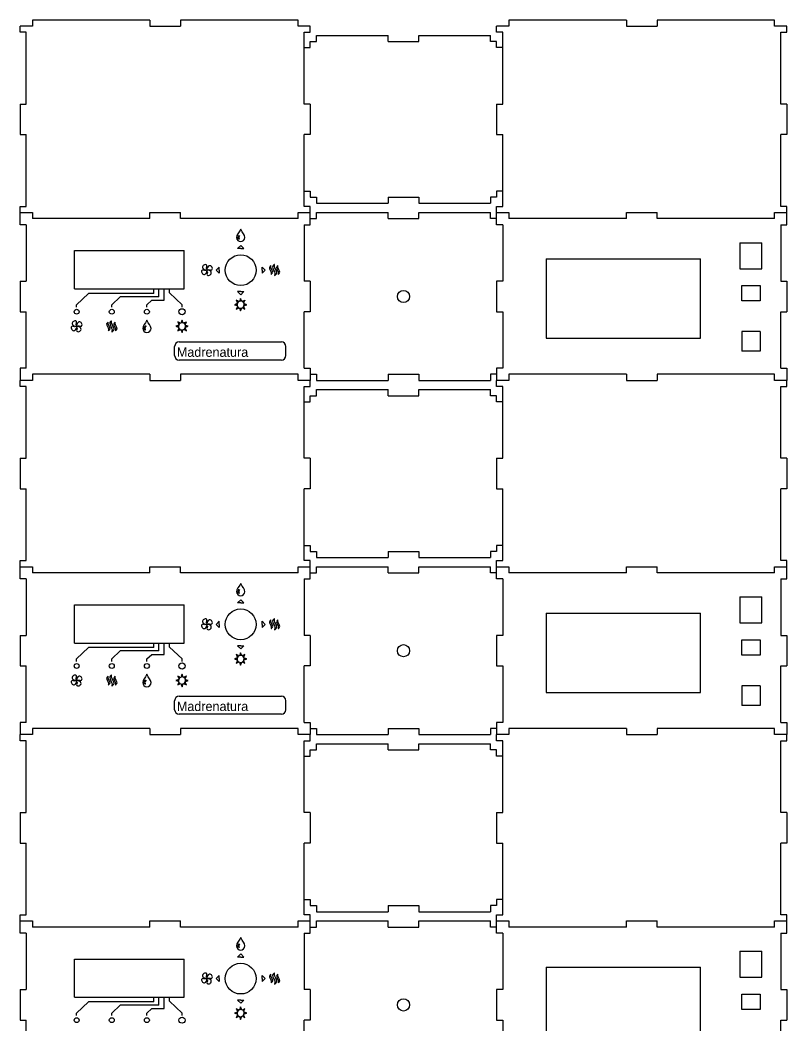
# Model space of a CAD drawing. Header units: millimetres. Extents: x 35 to 907, y 46 to 1210.
# Drawn here: x 35 to 537, y 551 to 1210 of the extents above; entities that cross this region are included whole.
import ezdxf

# ---------------------------------------------------------------- set-up
doc = ezdxf.new("R2010")
doc.units = ezdxf.units.MM
doc.styles.get("Standard").update_dxf_attribs({"font": 'Organo.ttf'})

# ---------------------------------------------------------------- blocks, each defined once
blk = doc.blocks.new('ventola')
at = {"color": 1}
for points in [[(11.967454, 8.247353), (11.967454, 8.247353)], [(15.591469, 10.57992), (15.591469, 10.57992)]]:
    blk.add_lwpolyline(points, dxfattribs=at)
for points in [[(3.484983, 9.122807), (0.385901, 10.844362), (-2.526915, 8.225622), (-2.102453, 5.326635)], [(-2.102453, 5.326635), (-1.726533, 2.757284), (-0.140162, 0.141931), (1.875752, -0.908782)], [(1.379605, 19.771051), (-0.191244, 16.757764), (0.682798, 14.47628), (2.599369, 12.71098)], [(7.615305, 23.749255), (5.045954, 23.372771), (2.430601, 21.786964), (1.379605, 19.771051)], [(1.875752, -0.908782), (4.889038, -2.479913), (7.170523, -1.605589), (8.935823, 0.310982)], [(2.599369, 12.71098), (3.854976, 11.554433), (6.070985, 10.344547), (8.176645, 10.250849)], [(8.343721, 8.778778), (7.205518, 8.369838), (5.307009, 8.110193), (3.484983, 9.122807)], [(11.410912, 18.161538), (13.132467, 21.26062), (10.514009, 24.173435), (7.615305, 23.749255)], [(8.176645, 10.250849), (9.168656, 10.206822), (9.116445, 9.055355), (8.343721, 8.778778)], [(8.935823, 0.310982), (10.092369, 1.566307), (11.301974, 3.782033), (11.395389, 5.887975)], [(11.066883, 13.303082), (10.658225, 14.44072), (10.398863, 16.339229), (11.410912, 18.161538)], [(10.536023, 9.678784), (10.536023, 10.469289), (11.176949, 11.110215), (11.967454, 11.110215)], [(11.967454, 8.247353), (11.176949, 8.247353), (10.536023, 8.88828), (10.536023, 9.678784)], [(12.523714, 1.196595), (10.802158, -1.90164), (13.420616, -4.814456), (16.319603, -4.389993)], [(12.539518, 13.469875), (12.495209, 12.478147), (11.343743, 12.530358), (11.066883, 13.303082)], [(11.395389, 5.887975), (11.439698, 6.880269), (12.590883, 6.827493), (12.868025, 6.05618)], [(11.967454, 11.110215), (12.758241, 11.110215), (13.398885, 10.469289), (13.398885, 9.678784)], [(13.398885, 9.678784), (13.398885, 8.88828), (12.758241, 8.247353), (11.967454, 8.247353)], [(12.868025, 6.05618), (13.276401, 4.917695), (13.536045, 3.019469), (12.523714, 1.196595)], [(14.998803, 19.047151), (13.842538, 17.791262), (12.633216, 15.576382), (12.539518, 13.469875)], [(15.758545, 9.107002), (14.766534, 9.151311), (14.819027, 10.302495), (15.591469, 10.57992)], [(22.059721, 20.267197), (19.046152, 21.837764), (16.764667, 20.963722), (14.998803, 19.047151)], [(15.591469, 10.57992), (16.729107, 10.988295), (18.627334, 11.247658), (20.450207, 10.235044)], [(21.335538, 6.648), (20.080214, 7.8037), (17.863923, 9.013869), (15.758545, 9.107002)], [(20.450207, 10.235044), (23.548725, 8.514335), (26.461258, 11.132511), (26.037361, 14.031498)], [(22.555021, -0.412918), (24.126716, 2.600933), (23.252109, 4.881571), (21.335538, 6.648)], [(26.037361, 14.031498), (25.661441, 16.600567), (24.074787, 19.216202), (22.059721, 20.267197)], [(16.319603, -4.389993), (18.888954, -4.014073), (21.504307, -2.428831), (22.555021, -0.412918)]]:
    blk.add_open_spline(points, degree=3, dxfattribs=at)
blk = doc.blocks.new('serpentina')
at = {"color": 1}
for points in [[(8.202224, 5.942614), (8.202224, 5.942614)], [(13.646573, 7.833503), (13.646573, 7.833503)], [(19.266182, 5.942614), (19.266182, 5.942614)]]:
    blk.add_lwpolyline(points, dxfattribs=at)
for points in [[(5.848773, 2.872883), (5.846516, 1.044929), (8.393571, -3.098375), (8.823113, -4.699422)], [(8.202224, 5.942614), (8.030916, 6.028691), (5.848773, 4.211745), (5.848773, 2.872883)], [(8.184162, 3.196874), (7.915204, 4.642134), (8.394136, 5.910158), (8.202224, 5.942614)], [(11.190111, -4.497351), (11.309209, -2.850302), (8.41502, 1.954814), (8.184162, 3.196874)], [(10.645422, 3.91908), (10.642318, 1.588489), (13.890978, -3.694993), (14.438489, -5.736589)], [(13.646573, 7.833503), (13.428133, 7.943287), (10.645422, 5.626525), (10.645422, 3.91908)], [(13.623149, 4.332254), (13.280531, 6.175729), (13.890978, 7.792298), (13.646573, 7.833503)], [(17.456573, -5.47892), (17.608973, -3.378904), (13.917507, 2.748423), (13.623149, 4.332254)], [(16.913013, 2.872883), (16.910191, 1.044929), (19.457529, -3.098375), (19.887353, -4.699422)], [(19.266182, 5.942614), (19.095156, 6.028691), (16.913013, 4.211745), (16.913013, 2.872883)], [(19.24812, 3.196874), (18.979162, 4.642134), (19.458093, 5.910158), (19.266182, 5.942614)], [(22.253787, -4.497351), (22.373449, -2.850302), (19.478696, 1.954814), (19.24812, 3.196874)], [(8.823113, -4.699422), (9.192542, -6.073562), (8.197144, -7.722586), (8.470336, -7.797375)], [(8.470336, -7.797375), (8.720949, -7.958806), (11.09726, -5.532824), (11.190111, -4.497351)], [(14.438489, -5.736589), (14.908671, -7.489189), (13.640364, -9.591744), (13.98778, -9.686571)], [(13.98778, -9.686571), (14.308102, -9.892593), (17.337758, -6.799437), (17.456573, -5.47892)], [(19.887353, -4.699422), (20.256218, -6.073562), (19.261384, -7.722586), (19.534011, -7.797375)], [(19.534011, -7.797375), (19.784907, -7.958806), (22.1615, -5.532824), (22.253787, -4.497351)]]:
    blk.add_open_spline(points, degree=3, dxfattribs=at)
blk = doc.blocks.new('luci')
at = {"color": 1}
for points in [[(8.670713, 21.514929), (8.981158, 21.7424), (4.102664, 24.09952), (4.375009, 23.515038), (6.410396, 19.142569), (6.410396, 19.142569)], [(15.392118, 23.132627), (15.770013, 23.07082), (13.960122, 28.222222), (13.745916, 27.611776), (12.149667, 23.071102), (12.528973, 23.132909)], [(12.756444, 23.160284), (12.748824, 23.137424), (13.153531, 23.17496)], [(12.756444, 23.160284), (12.756444, 23.160284)], [(14.76756, 23.17496), (15.171984, 23.137424), (15.164082, 23.160284)], [(21.283224, 19.459222), (21.507591, 19.143698), (23.841569, 24.101778), (23.261038, 23.820967), (18.939651, 21.740424), (19.250096, 21.514364)], [(5.036538, 15.57782), (5.09778, 15.96136), (4.735971, 15.831538), (0, 14.131149), (5.096369, 12.302349), (5.036538, 12.684478), (5.036538, 12.684478)], [(6.63702, 8.763847), (6.411807, 9.078242), (6.247553, 8.727722), (4.102382, 4.146973), (8.983416, 6.480387), (8.670431, 6.708704)], [(4.994769, 14.945924), (5.032022, 15.357687), (5.010009, 15.348656)], [(5.009444, 12.913642), (5.030893, 12.906587), (4.994769, 13.315527)], [(6.410396, 19.142569), (6.63702, 19.459787)], [(6.788291, 19.653956), (6.795911, 19.636176), (7.058378, 19.950289)], [(7.058378, 8.272216), (6.797322, 8.585764), (6.789138, 8.568267)], [(8.476544, 6.86308), (8.494042, 6.871264), (8.184727, 7.134013)], [(8.202507, 21.108529), (8.516902, 21.373818), (8.501944, 21.381156)], [(8.476544, 6.86308), (8.476544, 6.86308)], [(12.528973, 5.090724), (12.151078, 5.15112), (12.278642, 4.787053), (13.958993, 0), (15.769449, 5.151967), (15.391553, 5.090724)], [(13.152967, 5.047827), (12.747131, 5.085362), (12.755316, 5.062502)], [(15.164929, 5.062502), (15.172831, 5.085362), (14.766996, 5.047827)], [(15.164929, 5.062502), (15.164929, 5.062502)], [(19.268158, 6.727613), (18.959689, 6.501271), (23.844673, 4.139353), (21.507591, 9.076831), (21.283224, 8.764411), (21.283224, 8.764411)], [(19.426202, 21.373818), (19.424227, 21.373818), (19.498451, 21.310882)], [(19.426202, 21.373818), (19.426202, 21.373818)], [(20.382089, 9.364698), (20.382089, 9.364698)], [(21.15058, 8.593667), (21.144089, 8.608624), (20.88134, 8.290842)], [(21.047287, 19.749629), (21.142396, 19.633636), (21.144089, 19.637022)], [(22.822464, 12.282593), (27.920809, 14.113087), (22.822464, 15.940476), (22.883989, 15.558347)], [(22.883989, 12.664158), (22.822464, 12.282593), (22.822464, 12.282593)], [(22.911082, 15.329182), (22.889069, 15.338213), (22.92604, 14.926451)], [(22.92604, 13.296053), (22.889069, 12.885138), (22.911082, 12.893322)]]:
    blk.add_lwpolyline(points, dxfattribs=at)
for points in [[(12.528973, 23.132909), (12.604044, 23.145044), (12.681091, 23.149842), (12.756444, 23.160284)], [(13.153531, 23.17496), (13.421078, 23.198102), (13.689471, 23.211931), (13.960404, 23.211931)], [(13.960404, 23.211931), (14.231338, 23.211931), (14.500013, 23.198102), (14.76756, 23.17496)], [(15.164082, 23.160284), (15.24, 23.149842), (15.317047, 23.145044), (15.392118, 23.132627)], [(4.95808, 14.111111), (4.95808, 14.392769), (4.97078, 14.67104), (4.994769, 14.945924)], [(4.994769, 13.315527), (4.971909, 13.580251), (4.95808, 13.84554), (4.95808, 14.111111)], [(5.036538, 12.684478), (5.024684, 12.759831), (5.019604, 12.837442), (5.009444, 12.913642)], [(5.010009, 15.348656), (5.019887, 15.425702), (5.024684, 15.502467), (5.036538, 15.57782)], [(7.551138, 18.876151), (6.510584, 17.445284), (6.009922, 15.777633), (6.009922, 14.127198)], [(6.009922, 14.127198), (6.009922, 11.65352), (7.136271, 9.209476), (9.262533, 7.634676)], [(6.63702, 19.459787), (6.684433, 19.525544), (6.73862, 19.58848), (6.788291, 19.653956)], [(6.789138, 8.568267), (6.739467, 8.634307), (6.684998, 8.696678), (6.63702, 8.763847)], [(7.058378, 19.950289), (7.402124, 20.363462), (7.793849, 20.763936), (8.202507, 21.108529)], [(8.184727, 7.134013), (7.780867, 7.475784), (7.396762, 7.864404), (7.058378, 8.272216)], [(13.971976, 22.16404), (11.524544, 22.16404), (9.10844, 21.025556), (7.551138, 18.876151)], [(8.670431, 6.708704), (8.603827, 6.756682), (8.541456, 6.81228), (8.476544, 6.86308)], [(8.501944, 21.381156), (8.558953, 21.423771), (8.612858, 21.472596), (8.670713, 21.514929)], [(9.262533, 7.634676), (10.677878, 6.585938), (12.327184, 6.077373), (13.958993, 6.077373)], [(12.755316, 5.062502), (12.679962, 5.073509), (12.603198, 5.078871), (12.528973, 5.090724)], [(13.95984, 5.010573), (13.688907, 5.010573), (13.420513, 5.024684), (13.152967, 5.047827)], [(13.958993, 6.077373), (16.406424, 6.077091), (18.82394, 7.216422), (20.382089, 9.364698)], [(14.766996, 5.047827), (14.499449, 5.024684), (14.231056, 5.010573), (13.95984, 5.010573)], [(18.670129, 20.606173), (17.251116, 21.657733), (15.604067, 22.16404), (13.971976, 22.16404)], [(15.391553, 5.090724), (15.317047, 5.078871), (15.240564, 5.073791), (15.164929, 5.062502)], [(21.921611, 14.113369), (21.921611, 16.587893), (20.794698, 19.030527), (18.670129, 20.606173)], [(19.250096, 21.514364), (19.310773, 21.47062), (19.367218, 21.420384), (19.426202, 21.373818)], [(19.444829, 6.868724), (19.384998, 6.823004), (19.328836, 6.772769), (19.268158, 6.727613)], [(19.953111, 7.319433), (19.784624, 7.168162), (19.623476, 7.007013), (19.444829, 6.868724)], [(19.498451, 21.310882), (19.650851, 21.190656), (19.789422, 21.055189), (19.933356, 20.925367)], [(19.933356, 20.925367), (20.197516, 20.688864), (20.447847, 20.435711), (20.68322, 20.17014)], [(20.88134, 8.290842), (20.599118, 7.948789), (20.281336, 7.619436), (19.953111, 7.319433)], [(20.382089, 9.364698), (21.419256, 10.799233), (21.921611, 12.464344), (21.921611, 14.113369)], [(20.68322, 20.17014), (20.806551, 20.031287), (20.932987, 19.896102), (21.047287, 19.749629)], [(21.144089, 19.637022), (21.189809, 19.577473), (21.239198, 19.520747), (21.283224, 19.459222)], [(21.283224, 8.764411), (21.241738, 8.705144), (21.194042, 8.651522), (21.15058, 8.593667)], [(22.883989, 15.558347), (22.895278, 15.482993), (22.901204, 15.405382), (22.911082, 15.329182)], [(22.911082, 12.893322), (22.901204, 12.81684), (22.895278, 12.739511), (22.883989, 12.664158)], [(22.92604, 14.926451), (22.948618, 14.656647), (22.962729, 14.384867), (22.962729, 14.110829)], [(22.962729, 14.110829), (22.962729, 13.837638), (22.948618, 13.565576), (22.92604, 13.296053)]]:
    blk.add_open_spline(points, degree=3, dxfattribs=at)

msp = doc.modelspace()

# ---------------------------------------------------------------- linework, layer by layer
for p, q in [((35.03, 1201.61), (35.03, 1205.61)), ((43.03, 1205.61), (35.03, 1205.61)), ((120.03, 1209.61), (43.03, 1209.61)), ((43.03, 1209.61), (43.03, 1205.61)), ((120.03, 1209.61), (120.03, 1205.61)), ((120.03, 1205.61), (140.03, 1205.61)), ((140.03, 1209.61), (140.03, 1205.61)), ((217.03, 1209.61), (140.03, 1209.61)), ((217.03, 1205.61), (217.03, 1209.61)), ((217.03, 1205.61), (217.03, 1209.61)), ((225.03, 1205.61), (217.03, 1205.61)), ((225.03, 1205.61), (217.03, 1205.61)), ((225.03, 1201.61), (225.03, 1205.61)), ((355.03, 1205.61), (347.03, 1205.61)), ((347.03, 1201.61), (347.03, 1205.61)), ((355.03, 1209.61), (355.03, 1205.61)), ((432.03, 1209.61), (355.03, 1209.61)), ((432.03, 1209.61), (432.03, 1205.61)), ((432.03, 1205.61), (452.03, 1205.61)), ((529.03, 1209.61), (452.03, 1209.61)), ((452.03, 1209.61), (452.03, 1205.61)), ((529.03, 1205.61), (529.03, 1209.61)), ((529.03, 1205.61), (529.03, 1209.61)), ((537.03, 1205.61), (529.03, 1205.61)), ((537.03, 1205.61), (529.03, 1205.61)), ((537.03, 1201.61), (537.03, 1205.61)), ((39.03, 1201.61), (35.03, 1201.61)), ((39.03, 1154.61), (39.03, 1201.61)), ((221.03, 1201.61), (225.03, 1201.61)), ((221.03, 1154.61), (221.03, 1201.61)), ((229.03, 1199.61), (276.03, 1199.61)), ((229.03, 1195.61), (229.03, 1199.61)), ((276.03, 1195.61), (276.03, 1199.61)), ((296.03, 1199.61), (343.03, 1199.61)), ((296.03, 1195.61), (296.03, 1199.61)), ((343.03, 1195.61), (343.03, 1199.61)), ((351.03, 1201.61), (347.03, 1201.61)), ((351.03, 1154.61), (351.03, 1201.61)), ((533.03, 1154.61), (533.03, 1201.61)), ((533.03, 1201.61), (537.03, 1201.61)), ((225.03, 1191.61), (225.03, 1195.61)), ((225.03, 1195.61), (229.03, 1195.61)), ((276.03, 1195.61), (296.03, 1195.61)), ((347.03, 1195.61), (343.03, 1195.61)), ((347.03, 1191.61), (347.03, 1195.61)), ((221.03, 1191.61), (225.03, 1191.61)), ((351.03, 1191.61), (347.03, 1191.61)), ((35.03, 1154.61), (39.03, 1154.61)), ((35.03, 1154.61), (35.03, 1134.61)), ((225.03, 1154.61), (221.03, 1154.61)), ((225.03, 1154.61), (225.03, 1134.61)), ((347.03, 1154.61), (347.03, 1134.61)), ((347.03, 1154.61), (351.03, 1154.61)), ((537.03, 1154.61), (533.03, 1154.61)), ((537.03, 1154.61), (537.03, 1134.61)), ((35.03, 1134.61), (39.03, 1134.61)), ((39.03, 1087.61), (39.03, 1134.61)), ((225.03, 1134.61), (221.03, 1134.61)), ((221.03, 1087.61), (221.03, 1134.61)), ((347.03, 1134.61), (351.03, 1134.61)), ((351.03, 1087.61), (351.03, 1134.61)), ((533.03, 1087.61), (533.03, 1134.61)), ((537.03, 1134.61), (533.03, 1134.61)), ((221.03, 1097.61), (225.03, 1097.61)), ((225.03, 1097.61), (225.03, 1093.61)), ((225.03, 1093.61), (229.03, 1093.61)), ((229.03, 1093.61), (229.03, 1089.61)), ((276.03, 1093.61), (276.03, 1089.61)), ((276.03, 1093.61), (296.03, 1093.61)), ((296.03, 1093.61), (296.03, 1089.61)), ((347.03, 1093.61), (343.03, 1093.61)), ((343.03, 1093.61), (343.03, 1089.61)), ((351.03, 1097.61), (347.03, 1097.61)), ((347.03, 1097.61), (347.03, 1093.61)), ((35.03, 1087.61), (39.03, 1087.61)), ((35.03, 1083.61), (35.03, 1087.61)), ((225.03, 1087.61), (221.03, 1087.61)), ((225.03, 1083.61), (225.03, 1087.61)), ((229.03, 1089.61), (276.03, 1089.61)), ((296.03, 1089.61), (343.03, 1089.61)), ((347.03, 1083.61), (347.03, 1087.61)), ((347.03, 1087.61), (351.03, 1087.61)), ((537.03, 1087.61), (533.03, 1087.61)), ((537.03, 1083.61), (537.03, 1087.61)), ((35.03, 1083.61), (43.03, 1083.61)), ((35.03, 1075.61), (35.03, 1083.61)), ((43.03, 1083.61), (43.03, 1079.61)), ((120.03, 1079.61), (120.03, 1083.61)), ((120.03, 1083.61), (140.03, 1083.61)), ((140.03, 1079.61), (140.03, 1083.61)), ((217.03, 1079.61), (217.03, 1083.61)), ((217.03, 1083.61), (225.03, 1083.61)), ((225.03, 1075.61), (225.03, 1083.61)), ((229.03, 1079.61), (229.03, 1083.61)), ((229.03, 1083.61), (276.03, 1083.61)), ((276.03, 1079.61), (276.03, 1083.61)), ((296.03, 1079.61), (296.03, 1083.61)), ((296.03, 1083.61), (343.03, 1083.61)), ((343.03, 1079.61), (343.03, 1083.61)), ((347.03, 1079.61), (347.03, 1083.61)), ((347.03, 1083.61), (355.03, 1083.61)), ((355.03, 1083.61), (355.03, 1079.61)), ((432.03, 1083.61), (452.03, 1083.61)), ((432.03, 1079.61), (432.03, 1083.61)), ((452.03, 1079.61), (452.03, 1083.61)), ((529.03, 1083.61), (537.03, 1083.61)), ((529.03, 1079.61), (529.03, 1083.61)), ((537.03, 1075.61), (537.03, 1083.61)), ((39.03, 1075.61), (35.03, 1075.61)), ((39.03, 1075.61), (39.03, 1038.61)), ((120.03, 1079.61), (43.03, 1079.61)), ((217.03, 1079.61), (140.03, 1079.61)), ((221.03, 1075.61), (221.03, 1038.61)), ((221.03, 1075.61), (225.03, 1075.61)), ((225.03, 1079.61), (229.03, 1079.61)), ((276.03, 1079.61), (296.03, 1079.61)), ((347.03, 1079.61), (343.03, 1079.61)), ((347.03, 1075.61), (347.03, 1079.61)), ((351.03, 1075.61), (347.03, 1075.61)), ((351.03, 1075.61), (351.03, 1038.61)), ((432.03, 1079.61), (355.03, 1079.61)), ((529.03, 1079.61), (452.03, 1079.61)), ((533.03, 1075.61), (537.03, 1075.61)), ((533.03, 1075.61), (533.03, 1038.61)), ((506.23, 1063.81), (506.23, 1046.81)), ((506.23, 1063.81), (520.73, 1063.81)), ((520.73, 1046.81), (520.73, 1063.81)), ((70.53, 1058.61), (142.53, 1058.61)), ((70.53, 1033.61), (70.53, 1058.61)), ((142.53, 1033.61), (142.53, 1058.61)), ((379.53, 1053.25), (480.53, 1053.25)), ((379.53, 1053.25), (379.53, 1001.25)), ((480.53, 1001.25), (480.53, 1053.25)), ((506.23, 1046.81), (520.73, 1046.81)), ((35.03, 1038.61), (35.03, 1018.61)), ((35.03, 1038.61), (39.03, 1038.61)), ((225.03, 1038.61), (221.03, 1038.61)), ((225.03, 1038.61), (225.03, 1018.61)), ((347.03, 1038.61), (347.03, 1018.61)), ((351.03, 1038.61), (347.03, 1038.61)), ((507.48, 1035.69), (519.48, 1035.69)), ((507.48, 1025.69), (507.48, 1035.69)), ((519.48, 1035.69), (519.48, 1025.69)), ((533.03, 1038.61), (537.03, 1038.61)), ((537.03, 1038.61), (537.03, 1018.61)), ((70.53, 1033.61), (142.53, 1033.61)), ((519.48, 1025.69), (507.48, 1025.69)), ((35.03, 1018.61), (39.03, 1018.61)), ((39.03, 981.61), (39.03, 1018.61)), ((225.03, 1018.61), (221.03, 1018.61)), ((221.03, 981.61), (221.03, 1018.61)), ((347.03, 1018.61), (351.03, 1018.61)), ((351.03, 1018.61), (351.03, 981.61)), ((533.03, 1018.61), (537.03, 1018.61)), ((533.03, 981.61), (533.03, 1018.61)), ((519.48, 1005.69), (507.48, 1005.69)), ((507.48, 1005.69), (507.48, 992.69)), ((519.48, 1005.69), (519.48, 992.69)), ((379.53, 1001.25), (480.53, 1001.25)), ((519.48, 992.69), (507.48, 992.69)), ((39.03, 981.61), (35.03, 981.61)), ((35.03, 981.61), (35.03, 973.61)), ((221.03, 981.61), (225.03, 981.61)), ((225.03, 981.61), (225.03, 973.61)), ((347.03, 981.61), (347.03, 977.61)), ((351.03, 981.61), (347.03, 981.61)), ((533.03, 981.61), (537.03, 981.61)), ((537.03, 981.61), (537.03, 973.61)), ((120.03, 977.61), (43.03, 977.61)), ((43.03, 977.61), (43.03, 973.61)), ((120.03, 977.61), (120.03, 973.61)), ((140.03, 977.61), (140.03, 973.61)), ((217.03, 977.61), (140.03, 977.61)), ((217.03, 973.61), (217.03, 977.61)), ((217.03, 973.61), (217.03, 977.61)), ((225.03, 977.61), (229.03, 977.61)), ((229.03, 977.61), (229.03, 973.61)), ((276.03, 977.61), (276.03, 973.61)), ((276.03, 977.61), (296.03, 977.61)), ((296.03, 977.61), (296.03, 973.61)), ((343.03, 977.61), (343.03, 973.61)), ((347.03, 977.61), (343.03, 977.61)), ((347.03, 977.61), (347.03, 973.61)), ((355.03, 977.61), (355.03, 973.61)), ((432.03, 977.61), (355.03, 977.61)), ((432.03, 977.61), (432.03, 973.61)), ((529.03, 977.61), (452.03, 977.61)), ((452.03, 977.61), (452.03, 973.61)), ((529.03, 973.61), (529.03, 977.61)), ((529.03, 973.61), (529.03, 977.61)), ((35.03, 969.61), (35.03, 973.61)), ((43.03, 973.61), (35.03, 973.61)), ((39.03, 969.61), (35.03, 969.61)), ((39.03, 922.61), (39.03, 969.61)), ((120.03, 973.61), (140.03, 973.61)), ((225.03, 973.61), (217.03, 973.61)), ((225.03, 973.61), (217.03, 973.61)), ((221.03, 969.61), (225.03, 969.61)), ((221.03, 922.61), (221.03, 969.61)), ((225.03, 969.61), (225.03, 973.61)), ((229.03, 973.61), (276.03, 973.61)), ((296.03, 973.61), (343.03, 973.61)), ((355.03, 973.61), (347.03, 973.61)), ((347.03, 969.61), (347.03, 973.61)), ((351.03, 969.61), (347.03, 969.61)), ((351.03, 922.61), (351.03, 969.61)), ((432.03, 973.61), (452.03, 973.61)), ((537.03, 973.61), (529.03, 973.61)), ((537.03, 973.61), (529.03, 973.61)), ((533.03, 922.61), (533.03, 969.61)), ((533.03, 969.61), (537.03, 969.61)), ((537.03, 969.61), (537.03, 973.61)), ((225.03, 959.61), (225.03, 963.61)), ((225.03, 963.61), (229.03, 963.61)), ((229.03, 967.61), (276.03, 967.61)), ((229.03, 963.61), (229.03, 967.61)), ((276.03, 963.61), (276.03, 967.61)), ((276.03, 963.61), (296.03, 963.61)), ((296.03, 967.61), (343.03, 967.61)), ((296.03, 963.61), (296.03, 967.61)), ((343.03, 963.61), (343.03, 967.61)), ((347.03, 963.61), (343.03, 963.61)), ((347.03, 959.61), (347.03, 963.61)), ((221.03, 959.61), (225.03, 959.61)), ((351.03, 959.61), (347.03, 959.61)), ((35.03, 922.61), (39.03, 922.61)), ((35.03, 922.61), (35.03, 902.61)), ((225.03, 922.61), (221.03, 922.61)), ((225.03, 922.61), (225.03, 902.61)), ((347.03, 922.61), (347.03, 902.61)), ((347.03, 922.61), (351.03, 922.61)), ((537.03, 922.61), (533.03, 922.61)), ((537.03, 922.61), (537.03, 902.61)), ((35.03, 902.61), (39.03, 902.61)), ((39.03, 855.61), (39.03, 902.61)), ((225.03, 902.61), (221.03, 902.61)), ((221.03, 855.61), (221.03, 902.61)), ((347.03, 902.61), (351.03, 902.61)), ((351.03, 855.61), (351.03, 902.61)), ((533.03, 855.61), (533.03, 902.61)), ((537.03, 902.61), (533.03, 902.61)), ((221.03, 865.61), (225.03, 865.61)), ((225.03, 865.61), (225.03, 861.61)), ((351.03, 865.61), (347.03, 865.61)), ((347.03, 865.61), (347.03, 861.61)), ((225.03, 861.61), (229.03, 861.61)), ((229.03, 861.61), (229.03, 857.61)), ((229.03, 857.61), (276.03, 857.61)), ((276.03, 861.61), (276.03, 857.61)), ((276.03, 861.61), (296.03, 861.61)), ((296.03, 861.61), (296.03, 857.61)), ((296.03, 857.61), (343.03, 857.61)), ((347.03, 861.61), (343.03, 861.61)), ((343.03, 861.61), (343.03, 857.61)), ((35.03, 855.61), (39.03, 855.61)), ((35.03, 851.61), (35.03, 855.61)), ((35.03, 851.61), (43.03, 851.61)), ((35.03, 843.61), (35.03, 851.61)), ((43.03, 851.61), (43.03, 847.61)), ((120.03, 847.61), (120.03, 851.61)), ((120.03, 851.61), (140.03, 851.61)), ((140.03, 847.61), (140.03, 851.61)), ((217.03, 847.61), (217.03, 851.61)), ((217.03, 851.61), (225.03, 851.61)), ((225.03, 855.61), (221.03, 855.61)), ((225.03, 851.61), (225.03, 855.61)), ((225.03, 843.61), (225.03, 851.61)), ((229.03, 847.61), (229.03, 851.61)), ((229.03, 851.61), (276.03, 851.61)), ((276.03, 847.61), (276.03, 851.61)), ((296.03, 847.61), (296.03, 851.61)), ((296.03, 851.61), (343.03, 851.61)), ((343.03, 847.61), (343.03, 851.61)), ((347.03, 851.61), (347.03, 855.61)), ((347.03, 855.61), (351.03, 855.61)), ((347.03, 847.61), (347.03, 851.61)), ((347.03, 851.61), (355.03, 851.61)), ((355.03, 851.61), (355.03, 847.61)), ((432.03, 851.61), (452.03, 851.61)), ((432.03, 847.61), (432.03, 851.61)), ((452.03, 847.61), (452.03, 851.61)), ((529.03, 851.61), (537.03, 851.61)), ((529.03, 847.61), (529.03, 851.61)), ((537.03, 855.61), (533.03, 855.61)), ((537.03, 851.61), (537.03, 855.61)), ((537.03, 843.61), (537.03, 851.61)), ((39.03, 843.61), (35.03, 843.61)), ((39.03, 843.61), (39.03, 806.61)), ((120.03, 847.61), (43.03, 847.61)), ((217.03, 847.61), (140.03, 847.61)), ((221.03, 843.61), (221.03, 806.61)), ((221.03, 843.61), (225.03, 843.61)), ((225.03, 847.61), (229.03, 847.61)), ((276.03, 847.61), (296.03, 847.61)), ((347.03, 847.61), (343.03, 847.61)), ((347.03, 843.61), (347.03, 847.61)), ((351.03, 843.61), (347.03, 843.61)), ((351.03, 843.61), (351.03, 806.61)), ((432.03, 847.61), (355.03, 847.61)), ((529.03, 847.61), (452.03, 847.61)), ((533.03, 843.61), (537.03, 843.61)), ((533.03, 843.61), (533.03, 806.61)), ((506.23, 831.81), (506.23, 814.81)), ((506.23, 831.81), (520.73, 831.81)), ((520.73, 814.81), (520.73, 831.81)), ((70.53, 826.61), (142.53, 826.61)), ((70.53, 801.61), (70.53, 826.61)), ((142.53, 801.61), (142.53, 826.61)), ((379.53, 821.25), (480.53, 821.25)), ((379.53, 821.25), (379.53, 769.25)), ((480.53, 769.25), (480.53, 821.25)), ((506.23, 814.81), (520.73, 814.81)), ((35.03, 806.61), (35.03, 786.61)), ((35.03, 806.61), (39.03, 806.61)), ((225.03, 806.61), (221.03, 806.61)), ((225.03, 806.61), (225.03, 786.61)), ((347.03, 806.61), (347.03, 786.61)), ((351.03, 806.61), (347.03, 806.61)), ((507.48, 803.69), (519.48, 803.69)), ((507.48, 793.69), (507.48, 803.69)), ((519.48, 803.69), (519.48, 793.69)), ((533.03, 806.61), (537.03, 806.61)), ((537.03, 806.61), (537.03, 786.61)), ((70.53, 801.61), (142.53, 801.61)), ((519.48, 793.69), (507.48, 793.69)), ((35.03, 786.61), (39.03, 786.61)), ((39.03, 749.61), (39.03, 786.61)), ((225.03, 786.61), (221.03, 786.61)), ((221.03, 749.61), (221.03, 786.61)), ((347.03, 786.61), (351.03, 786.61)), ((351.03, 786.61), (351.03, 749.61)), ((533.03, 786.61), (537.03, 786.61)), ((533.03, 749.61), (533.03, 786.61)), ((519.48, 773.69), (507.48, 773.69)), ((507.48, 773.69), (507.48, 760.69)), ((519.48, 773.69), (519.48, 760.69)), ((379.53, 769.25), (480.53, 769.25)), ((519.48, 760.69), (507.48, 760.69)), ((39.03, 749.61), (35.03, 749.61)), ((35.03, 749.61), (35.03, 741.61)), ((120.03, 745.61), (43.03, 745.61)), ((43.03, 745.61), (43.03, 741.61)), ((120.03, 745.61), (120.03, 741.61)), ((140.03, 745.61), (140.03, 741.61)), ((217.03, 745.61), (140.03, 745.61)), ((217.03, 741.61), (217.03, 745.61)), ((217.03, 741.61), (217.03, 745.61)), ((221.03, 749.61), (225.03, 749.61)), ((225.03, 749.61), (225.03, 741.61)), ((225.03, 745.61), (229.03, 745.61)), ((229.03, 745.61), (229.03, 741.61)), ((276.03, 745.61), (276.03, 741.61)), ((276.03, 745.61), (296.03, 745.61)), ((296.03, 745.61), (296.03, 741.61)), ((343.03, 745.61), (343.03, 741.61)), ((347.03, 745.61), (343.03, 745.61)), ((347.03, 749.61), (347.03, 745.61)), ((351.03, 749.61), (347.03, 749.61)), ((347.03, 745.61), (347.03, 741.61)), ((355.03, 745.61), (355.03, 741.61)), ((432.03, 745.61), (355.03, 745.61)), ((432.03, 745.61), (432.03, 741.61)), ((529.03, 745.61), (452.03, 745.61)), ((452.03, 745.61), (452.03, 741.61)), ((529.03, 741.61), (529.03, 745.61)), ((529.03, 741.61), (529.03, 745.61)), ((533.03, 749.61), (537.03, 749.61)), ((537.03, 749.61), (537.03, 741.61)), ((35.03, 737.61), (35.03, 741.61)), ((43.03, 741.61), (35.03, 741.61)), ((120.03, 741.61), (140.03, 741.61)), ((225.03, 741.61), (217.03, 741.61)), ((225.03, 741.61), (217.03, 741.61)), ((225.03, 737.61), (225.03, 741.61)), ((229.03, 741.61), (276.03, 741.61)), ((296.03, 741.61), (343.03, 741.61)), ((355.03, 741.61), (347.03, 741.61)), ((347.03, 737.61), (347.03, 741.61)), ((432.03, 741.61), (452.03, 741.61)), ((537.03, 741.61), (529.03, 741.61)), ((537.03, 741.61), (529.03, 741.61)), ((537.03, 737.61), (537.03, 741.61)), ((39.03, 737.61), (35.03, 737.61)), ((39.03, 690.61), (39.03, 737.61)), ((221.03, 737.61), (225.03, 737.61)), ((221.03, 690.61), (221.03, 737.61)), ((225.03, 727.61), (225.03, 731.61)), ((225.03, 731.61), (229.03, 731.61)), ((229.03, 735.61), (276.03, 735.61)), ((229.03, 731.61), (229.03, 735.61)), ((276.03, 731.61), (276.03, 735.61)), ((276.03, 731.61), (296.03, 731.61)), ((296.03, 735.61), (343.03, 735.61)), ((296.03, 731.61), (296.03, 735.61)), ((343.03, 731.61), (343.03, 735.61)), ((347.03, 731.61), (343.03, 731.61)), ((351.03, 737.61), (347.03, 737.61)), ((347.03, 727.61), (347.03, 731.61)), ((351.03, 690.61), (351.03, 737.61)), ((533.03, 690.61), (533.03, 737.61)), ((533.03, 737.61), (537.03, 737.61)), ((221.03, 727.61), (225.03, 727.61)), ((351.03, 727.61), (347.03, 727.61)), ((35.03, 690.61), (39.03, 690.61)), ((35.03, 690.61), (35.03, 670.61)), ((225.03, 690.61), (221.03, 690.61)), ((225.03, 690.61), (225.03, 670.61)), ((347.03, 690.61), (347.03, 670.61)), ((347.03, 690.61), (351.03, 690.61)), ((537.03, 690.61), (533.03, 690.61)), ((537.03, 690.61), (537.03, 670.61)), ((35.03, 670.61), (39.03, 670.61)), ((39.03, 623.61), (39.03, 670.61)), ((225.03, 670.61), (221.03, 670.61)), ((221.03, 623.61), (221.03, 670.61)), ((347.03, 670.61), (351.03, 670.61)), ((351.03, 623.61), (351.03, 670.61)), ((533.03, 623.61), (533.03, 670.61)), ((537.03, 670.61), (533.03, 670.61)), ((221.03, 633.61), (225.03, 633.61)), ((225.03, 633.61), (225.03, 629.61)), ((351.03, 633.61), (347.03, 633.61)), ((347.03, 633.61), (347.03, 629.61)), ((225.03, 629.61), (229.03, 629.61)), ((229.03, 629.61), (229.03, 625.61)), ((276.03, 629.61), (276.03, 625.61)), ((276.03, 629.61), (296.03, 629.61)), ((296.03, 629.61), (296.03, 625.61)), ((347.03, 629.61), (343.03, 629.61)), ((343.03, 629.61), (343.03, 625.61)), ((35.03, 623.61), (39.03, 623.61)), ((35.03, 619.61), (35.03, 623.61)), ((35.03, 619.61), (43.03, 619.61)), ((35.03, 611.61), (35.03, 619.61)), ((43.03, 619.61), (43.03, 615.61)), ((120.03, 615.61), (120.03, 619.61)), ((120.03, 619.61), (140.03, 619.61)), ((140.03, 615.61), (140.03, 619.61)), ((217.03, 615.61), (217.03, 619.61)), ((217.03, 619.61), (225.03, 619.61)), ((225.03, 623.61), (221.03, 623.61)), ((225.03, 619.61), (225.03, 623.61)), ((225.03, 611.61), (225.03, 619.61)), ((229.03, 625.61), (276.03, 625.61)), ((229.03, 615.61), (229.03, 619.61)), ((229.03, 619.61), (276.03, 619.61)), ((276.03, 615.61), (276.03, 619.61)), ((296.03, 625.61), (343.03, 625.61)), ((296.03, 615.61), (296.03, 619.61)), ((296.03, 619.61), (343.03, 619.61)), ((343.03, 615.61), (343.03, 619.61)), ((347.03, 619.61), (347.03, 623.61)), ((347.03, 623.61), (351.03, 623.61)), ((347.03, 615.61), (347.03, 619.61)), ((347.03, 619.61), (355.03, 619.61)), ((355.03, 619.61), (355.03, 615.61)), ((432.03, 619.61), (452.03, 619.61)), ((432.03, 615.61), (432.03, 619.61)), ((452.03, 615.61), (452.03, 619.61)), ((529.03, 619.61), (537.03, 619.61)), ((529.03, 615.61), (529.03, 619.61)), ((537.03, 623.61), (533.03, 623.61)), ((537.03, 619.61), (537.03, 623.61)), ((537.03, 611.61), (537.03, 619.61)), ((120.03, 615.61), (43.03, 615.61)), ((217.03, 615.61), (140.03, 615.61)), ((225.03, 615.61), (229.03, 615.61)), ((276.03, 615.61), (296.03, 615.61)), ((347.03, 615.61), (343.03, 615.61)), ((347.03, 611.61), (347.03, 615.61)), ((432.03, 615.61), (355.03, 615.61)), ((529.03, 615.61), (452.03, 615.61)), ((39.03, 611.61), (35.03, 611.61)), ((39.03, 611.61), (39.03, 574.61)), ((221.03, 611.61), (221.03, 574.61)), ((221.03, 611.61), (225.03, 611.61)), ((351.03, 611.61), (347.03, 611.61)), ((351.03, 611.61), (351.03, 574.61)), ((533.03, 611.61), (537.03, 611.61)), ((533.03, 611.61), (533.03, 574.61)), ((506.23, 599.81), (506.23, 582.81)), ((506.23, 599.81), (520.73, 599.81)), ((520.73, 582.81), (520.73, 599.81)), ((70.53, 594.61), (142.53, 594.61)), ((70.53, 569.61), (70.53, 594.61)), ((142.53, 569.61), (142.53, 594.61)), ((379.53, 589.25), (480.53, 589.25)), ((379.53, 589.25), (379.53, 537.25)), ((480.53, 537.25), (480.53, 589.25)), ((506.23, 582.81), (520.73, 582.81)), ((35.03, 574.61), (35.03, 554.61)), ((35.03, 574.61), (39.03, 574.61)), ((225.03, 574.61), (221.03, 574.61)), ((225.03, 574.61), (225.03, 554.61)), ((347.03, 574.61), (347.03, 554.61)), ((351.03, 574.61), (347.03, 574.61)), ((533.03, 574.61), (537.03, 574.61)), ((537.03, 574.61), (537.03, 554.61)), ((70.53, 569.61), (142.53, 569.61)), ((507.48, 571.69), (519.48, 571.69)), ((507.48, 561.69), (507.48, 571.69)), ((519.48, 571.69), (519.48, 561.69)), ((519.48, 561.69), (507.48, 561.69)), ((35.03, 554.61), (39.03, 554.61)), ((39.03, 517.61), (39.03, 554.61)), ((225.03, 554.61), (221.03, 554.61)), ((221.03, 517.61), (221.03, 554.61)), ((347.03, 554.61), (351.03, 554.61)), ((351.03, 554.61), (351.03, 517.61)), ((533.03, 554.61), (537.03, 554.61)), ((533.03, 517.61), (533.03, 554.61))]:
    msp.add_line(p, q)
at = {"color": 1}
for p, q in [((179.43, 1061.96), (177.43, 1059.96)), ((179.43, 1061.96), (181.43, 1059.96)), ((179.43, 1059.96), (177.43, 1059.96)), ((179.43, 1059.96), (181.43, 1059.96)), ((163.33, 1045.86), (165.33, 1047.86)), ((165.33, 1045.86), (165.33, 1047.86)), ((195.53, 1045.86), (193.53, 1047.86)), ((193.53, 1045.86), (193.53, 1047.86)), ((163.33, 1045.86), (165.33, 1043.86)), ((165.33, 1045.86), (165.33, 1043.86)), ((195.53, 1045.86), (193.53, 1043.86)), ((193.53, 1045.86), (193.53, 1043.86)), ((72.03, 1023.21), (79.83, 1030.61)), ((122.48, 1030.61), (79.83, 1030.61)), ((95.03, 1023.21), (100.53, 1028.42)), ((125.93, 1028.42), (100.53, 1028.42)), ((122.48, 1030.61), (122.48, 1033.61)), ((125.93, 1028.42), (125.93, 1033.61)), ((129.38, 1026.22), (129.38, 1033.61)), ((132.83, 1030.99), (132.83, 1033.61)), ((141.03, 1023.21), (132.83, 1030.99)), ((179.43, 1031.76), (177.43, 1031.76)), ((179.43, 1029.76), (177.43, 1031.76)), ((179.43, 1031.76), (181.43, 1031.76)), ((179.43, 1029.76), (181.43, 1031.76)), ((72.03, 1021.6), (72.03, 1023.21)), ((95.03, 1021.6), (95.03, 1023.21)), ((118.03, 1023.22), (121.2, 1026.22)), ((118.03, 1021.6), (118.03, 1023.22)), ((121.2, 1026.22), (129.38, 1026.22)), ((141.03, 1021.6), (141.03, 1023.21)), ((136.2, 989.97), (136.2, 995.86)), ((139.2, 998.86), (206.1, 998.86)), ((209.1, 989.97), (209.1, 995.86)), ((206.1, 986.97), (139.2, 986.97)), ((179.43, 829.96), (177.43, 827.96)), ((179.43, 827.96), (177.43, 827.96)), ((179.43, 829.96), (181.43, 827.96)), ((179.43, 827.96), (181.43, 827.96)), ((163.33, 813.86), (165.33, 815.86)), ((163.33, 813.86), (165.33, 811.86)), ((165.33, 813.86), (165.33, 815.86)), ((165.33, 813.86), (165.33, 811.86)), ((195.53, 813.86), (193.53, 815.86)), ((193.53, 813.86), (193.53, 815.86)), ((195.53, 813.86), (193.53, 811.86)), ((193.53, 813.86), (193.53, 811.86)), ((72.03, 791.21), (79.83, 798.61)), ((122.48, 798.61), (79.83, 798.61)), ((122.48, 798.61), (122.48, 801.61)), ((125.93, 796.42), (125.93, 801.61)), ((129.38, 794.22), (129.38, 801.61)), ((132.83, 798.99), (132.83, 801.61)), ((141.03, 791.21), (132.83, 798.99)), ((179.43, 799.76), (177.43, 799.76)), ((179.43, 797.76), (177.43, 799.76)), ((179.43, 799.76), (181.43, 799.76)), ((179.43, 797.76), (181.43, 799.76)), ((72.03, 789.6), (72.03, 791.21)), ((95.03, 791.21), (100.53, 796.42)), ((95.03, 789.6), (95.03, 791.21)), ((125.93, 796.42), (100.53, 796.42)), ((118.03, 791.22), (121.2, 794.22)), ((118.03, 789.6), (118.03, 791.22)), ((121.2, 794.22), (129.38, 794.22)), ((141.03, 789.6), (141.03, 791.21)), ((139.2, 766.86), (206.1, 766.86)), ((136.2, 757.97), (136.2, 763.86)), ((209.1, 757.97), (209.1, 763.86)), ((206.1, 754.97), (139.2, 754.97)), ((179.43, 597.96), (177.43, 595.96)), ((179.43, 595.96), (177.43, 595.96)), ((179.43, 597.96), (181.43, 595.96)), ((179.43, 595.96), (181.43, 595.96)), ((163.33, 581.86), (165.33, 583.86)), ((163.33, 581.86), (165.33, 579.86)), ((165.33, 581.86), (165.33, 583.86)), ((165.33, 581.86), (165.33, 579.86)), ((195.53, 581.86), (193.53, 583.86)), ((193.53, 581.86), (193.53, 583.86)), ((195.53, 581.86), (193.53, 579.86)), ((193.53, 581.86), (193.53, 579.86)), ((72.03, 559.21), (79.83, 566.61)), ((122.48, 566.61), (79.83, 566.61)), ((122.48, 566.61), (122.48, 569.61)), ((125.93, 564.42), (125.93, 569.61)), ((129.38, 562.22), (129.38, 569.61)), ((132.83, 566.99), (132.83, 569.61)), ((141.03, 559.21), (132.83, 566.99)), ((179.43, 567.76), (177.43, 567.76)), ((179.43, 565.76), (177.43, 567.76)), ((179.43, 567.76), (181.43, 567.76)), ((179.43, 565.76), (181.43, 567.76)), ((95.03, 559.21), (100.53, 564.42)), ((125.93, 564.42), (100.53, 564.42)), ((118.03, 559.22), (121.2, 562.22)), ((121.2, 562.22), (129.38, 562.22)), ((72.03, 557.6), (72.03, 559.21)), ((95.03, 557.6), (95.03, 559.21)), ((118.03, 557.6), (118.03, 559.22)), ((141.03, 557.6), (141.03, 559.21))]:
    msp.add_line(p, q, dxfattribs=at)
for points in [[(178.21, 1066.15), (178.21, 1066.15)], [(116.79, 1006.61), (116.79, 1006.61)], [(178.21, 834.15), (178.21, 834.15)], [(116.79, 774.61), (116.79, 774.61)], [(178.21, 602.15), (178.21, 602.15)]]:
    msp.add_lwpolyline(points, dxfattribs=at)
for centre, radius in [((179.43, 1045.86), 10.1), ((286.03, 1028.61), 4), ((72.03, 1018.61), 1.6), ((95.03, 1018.61), 1.6), ((118.03, 1018.61), 1.6), ((141.03, 1018.61), 2), ((179.43, 813.86), 10.1), ((286.03, 796.61), 4), ((72.03, 786.61), 1.6), ((95.03, 786.61), 1.6), ((118.03, 786.61), 1.6), ((141.03, 786.61), 2), ((179.43, 581.86), 10.1), ((286.03, 564.61), 4), ((72.03, 554.61), 1.6), ((95.03, 554.61), 1.6), ((118.03, 554.61), 1.6), ((141.03, 554.61), 2)]:
    msp.add_circle(centre, radius)
for centre, start, end in [((139.2, 995.86), 90, 180), ((206.1, 995.86), 0, 90), ((139.2, 989.97), 180, 270), ((206.1, 989.97), 270, 0), ((139.2, 763.86), 90, 180), ((206.1, 763.86), 0, 90), ((139.2, 757.97), 180, 270), ((206.1, 757.97), 270, 0)]:
    msp.add_arc(centre, 3, start, end, dxfattribs=at)
for points in [[(179.45, 1072.67), (178.32, 1069.96), (176.74, 1069.28), (176.74, 1067.25)], [(176.74, 1067.25), (176.74, 1065.75), (177.96, 1064.54), (179.45, 1064.54)], [(177.72, 1067.25), (177.72, 1067.93), (178, 1068.37), (178.33, 1068.84)], [(178.02, 1066.26), (177.83, 1066.55), (177.72, 1066.89), (177.72, 1067.25)], [(178.7, 1068.58), (178.4, 1068.16), (178.18, 1067.8), (178.18, 1067.25)], [(178.18, 1067.25), (178.18, 1066.98), (178.25, 1066.73), (178.4, 1066.5)], [(182.16, 1067.25), (182.16, 1069.28), (180.58, 1069.96), (179.45, 1072.67)], [(179.45, 1064.54), (180.95, 1064.54), (182.16, 1065.75), (182.16, 1067.25)], [(178.21, 1066.15), (178.14, 1066.15), (178.07, 1066.19), (178.02, 1066.26)], [(178.34, 1066.19), (178.3, 1066.17), (178.25, 1066.15), (178.21, 1066.15)], [(178.4, 1066.5), (178.47, 1066.4), (178.44, 1066.26), (178.34, 1066.19)], [(118.03, 1013.13), (116.91, 1010.42), (115.32, 1009.74), (115.32, 1007.71)], [(116.31, 1007.71), (116.31, 1008.39), (116.58, 1008.83), (116.91, 1009.3)], [(117.28, 1009.04), (116.98, 1008.62), (116.76, 1008.26), (116.76, 1007.71)], [(116.91, 1009.3), (116.99, 1009.4), (117.13, 1009.43), (117.23, 1009.36)], [(117.23, 1009.36), (117.33, 1009.28), (117.35, 1009.14), (117.28, 1009.04)], [(120.74, 1007.71), (120.74, 1009.74), (119.16, 1010.42), (118.03, 1013.13)], [(115.32, 1007.71), (115.32, 1006.21), (116.54, 1005), (118.03, 1005)], [(116.6, 1006.71), (116.41, 1007.01), (116.31, 1007.35), (116.31, 1007.71)], [(116.79, 1006.61), (116.72, 1006.61), (116.65, 1006.65), (116.6, 1006.71)], [(116.76, 1007.71), (116.76, 1007.44), (116.83, 1007.18), (116.98, 1006.96)], [(116.92, 1006.65), (116.88, 1006.63), (116.83, 1006.61), (116.79, 1006.61)], [(116.98, 1006.96), (117.05, 1006.86), (117.02, 1006.72), (116.92, 1006.65)], [(118.03, 1005), (119.53, 1005), (120.74, 1006.21), (120.74, 1007.71)], [(179.45, 840.67), (178.32, 837.96), (176.74, 837.28), (176.74, 835.25)], [(177.72, 835.25), (177.72, 835.93), (178, 836.37), (178.33, 836.84)], [(182.16, 835.25), (182.16, 837.28), (180.58, 837.96), (179.45, 840.67)], [(176.74, 835.25), (176.74, 833.75), (177.96, 832.54), (179.45, 832.54)], [(178.02, 834.26), (177.83, 834.55), (177.72, 834.89), (177.72, 835.25)], [(178.21, 834.15), (178.14, 834.15), (178.07, 834.19), (178.02, 834.26)], [(178.7, 836.58), (178.4, 836.16), (178.18, 835.8), (178.18, 835.25)], [(178.18, 835.25), (178.18, 834.98), (178.25, 834.73), (178.4, 834.5)], [(178.34, 834.19), (178.3, 834.17), (178.25, 834.15), (178.21, 834.15)], [(178.4, 834.5), (178.47, 834.4), (178.44, 834.26), (178.34, 834.19)], [(179.45, 832.54), (180.95, 832.54), (182.16, 833.75), (182.16, 835.25)], [(118.03, 781.13), (116.91, 778.42), (115.32, 777.74), (115.32, 775.71)], [(116.91, 777.3), (116.99, 777.4), (117.13, 777.43), (117.23, 777.36)], [(117.23, 777.36), (117.33, 777.28), (117.35, 777.14), (117.28, 777.04)], [(120.74, 775.71), (120.74, 777.74), (119.16, 778.42), (118.03, 781.13)], [(115.32, 775.71), (115.32, 774.21), (116.54, 773), (118.03, 773)], [(116.31, 775.71), (116.31, 776.39), (116.58, 776.83), (116.91, 777.3)], [(116.6, 774.71), (116.41, 775.01), (116.31, 775.35), (116.31, 775.71)], [(116.79, 774.61), (116.72, 774.61), (116.65, 774.65), (116.6, 774.71)], [(117.28, 777.04), (116.98, 776.62), (116.76, 776.26), (116.76, 775.71)], [(116.76, 775.71), (116.76, 775.44), (116.83, 775.18), (116.98, 774.96)], [(116.92, 774.65), (116.88, 774.63), (116.83, 774.61), (116.79, 774.61)], [(116.98, 774.96), (117.05, 774.86), (117.02, 774.72), (116.92, 774.65)], [(118.03, 773), (119.53, 773), (120.74, 774.21), (120.74, 775.71)], [(179.45, 608.67), (178.32, 605.96), (176.74, 605.28), (176.74, 603.25)], [(182.16, 603.25), (182.16, 605.28), (180.58, 605.96), (179.45, 608.67)], [(176.74, 603.25), (176.74, 601.75), (177.96, 600.54), (179.45, 600.54)], [(177.72, 603.25), (177.72, 603.93), (178, 604.37), (178.33, 604.84)], [(178.02, 602.26), (177.83, 602.55), (177.72, 602.89), (177.72, 603.25)], [(178.21, 602.15), (178.14, 602.15), (178.07, 602.19), (178.02, 602.26)], [(178.7, 604.58), (178.4, 604.16), (178.18, 603.8), (178.18, 603.25)], [(178.18, 603.25), (178.18, 602.98), (178.25, 602.73), (178.4, 602.5)], [(178.34, 602.19), (178.3, 602.17), (178.25, 602.15), (178.21, 602.15)], [(178.4, 602.5), (178.47, 602.4), (178.44, 602.26), (178.34, 602.19)], [(179.45, 600.54), (180.95, 600.54), (182.16, 601.75), (182.16, 603.25)]]:
    msp.add_open_spline(points, degree=3, dxfattribs=at)

# ---------------------------------------------------------------- block references
for name, p, xscale, yscale, zscale in [('ventola', (154.34, 1043.47), 0.2522359323566976, 0.2522359323566976, 0.2522359323566976), ('serpentina', (195.8, 1046.33), 0.4169056186694119, 0.4169056186694119, 0.4169056186694119), ('ventola', (69.02, 1006.62), 0.2522359323566976, 0.2522359323566976, 0.2522359323566976), ('serpentina', (89.24, 1009.38), 0.4169056186694119, 0.4169056186694119, 0.4169056186694119), ('ventola', (154.34, 811.47), 0.2522359323566976, 0.2522359323566976, 0.2522359323566976), ('serpentina', (195.8, 814.33), 0.4169056186694119, 0.4169056186694119, 0.4169056186694119), ('ventola', (69.02, 774.62), 0.2522359323566976, 0.2522359323566976, 0.2522359323566976), ('serpentina', (89.24, 777.38), 0.4169056186694119, 0.4169056186694119, 0.4169056186694119), ('ventola', (154.34, 579.47), 0.2522359323566976, 0.2522359323566976, 0.2522359323566976), ('serpentina', (195.8, 582.33), 0.4169056186694119, 0.4169056186694119, 0.4169056186694119)]:
    msp.add_blockref(name, p, dxfattribs=dict(at, xscale=xscale, yscale=yscale, zscale=zscale))
at = {"xscale": 0.2885399053849795, "yscale": 0.2885399053849795, "zscale": 0.2885399053849795}
for p in [(175.36, 1019.15), (137.01, 1004.99), (175.36, 787.15), (137.01, 772.99), (175.36, 555.15)]:
    msp.add_blockref('luci', p, dxfattribs=at)

# ---------------------------------------------------------------- texts
at = {"color": 1}
for p in [(137.63, 989.08), (137.63, 757.08)]:
    msp.add_text('Madrenatura', height=6.1639, dxfattribs=at).set_placement(p)

doc.saveas('drawing.dxf')
